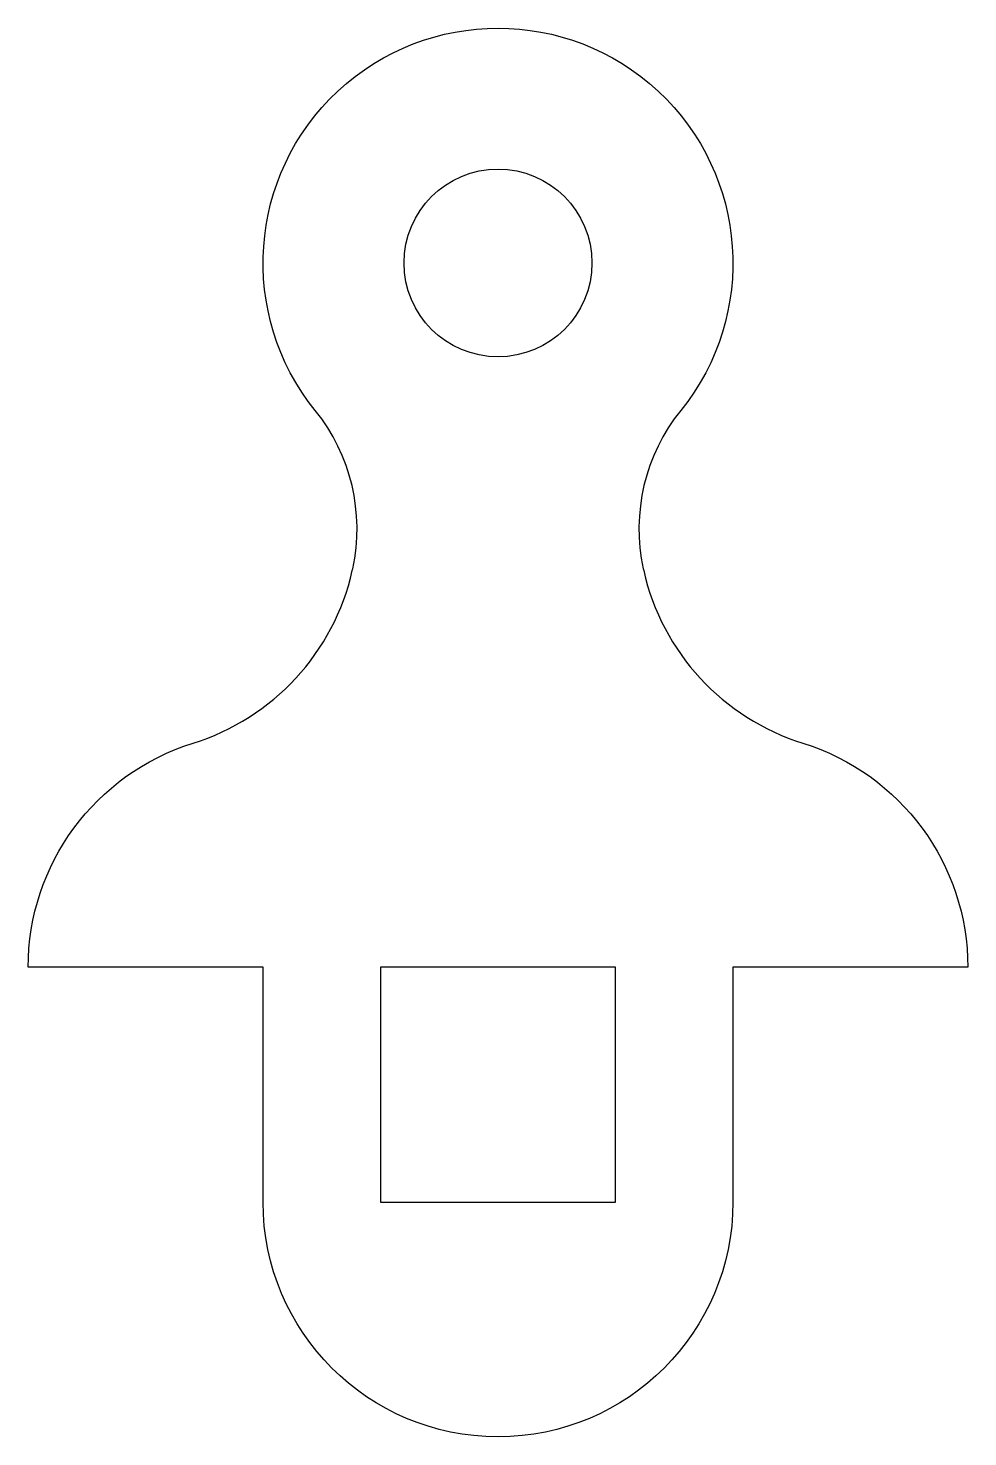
# Model space of a CAD drawing. Header units: millimetres. Extents: x -15 to 5, y 40 to 70.
import ezdxf

# ---------------------------------------------------------------- set-up
doc = ezdxf.new("R2010")
doc.units = ezdxf.units.MM
doc.layers.get('0').update_dxf_attribs({"linetype": 'CONTINUOUS'})

msp = doc.modelspace()

# ---------------------------------------------------------------- linework, layer by layer
msp.add_lwpolyline([(-15, 50, -0.328138), (-11.49, 54.773, 0.267949), (-8.101, 58.449, 0.00138), (-8.093, 58.488, 0.227619), (-8.889, 61.857, -2.093836), (-1.111, 61.857, 0.227619), (-1.907, 58.488, 0.00138), (-1.899, 58.449, 0.267949), (1.49, 54.773, -0.328138), (5, 50), (0, 50), (0, 45, -1), (-10, 45), (-10, 50)], format="xyb", close=True)
msp.add_lwpolyline([(-7.5, 50), (-7.5, 45), (-2.5, 45), (-2.5, 50), (-5, 50)], close=True)
msp.add_circle((-5, 65), 2)

doc.saveas('drawing.dxf')
